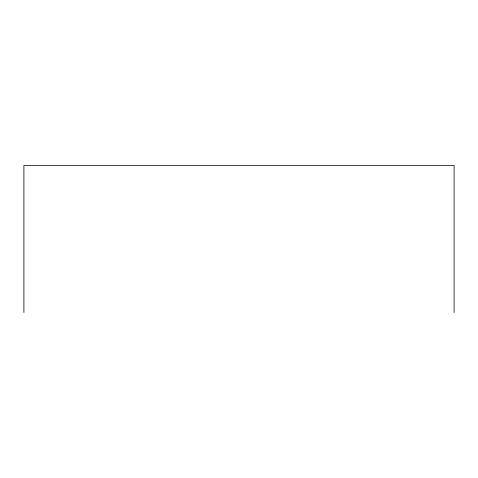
<?xml version="1.0" encoding="UTF-8"?>
<svg xmlns="http://www.w3.org/2000/svg" width="478" height="478" viewBox="0 0 478 478"><rect width="100%" height="100%" fill="white"/><g stroke="black" fill="none" stroke-linecap="round" stroke-linejoin="round"><path stroke-width="0.72" d="M454.1 312.552L454.1 165.448L23.9 165.448L23.9 312.552"/></g></svg>
